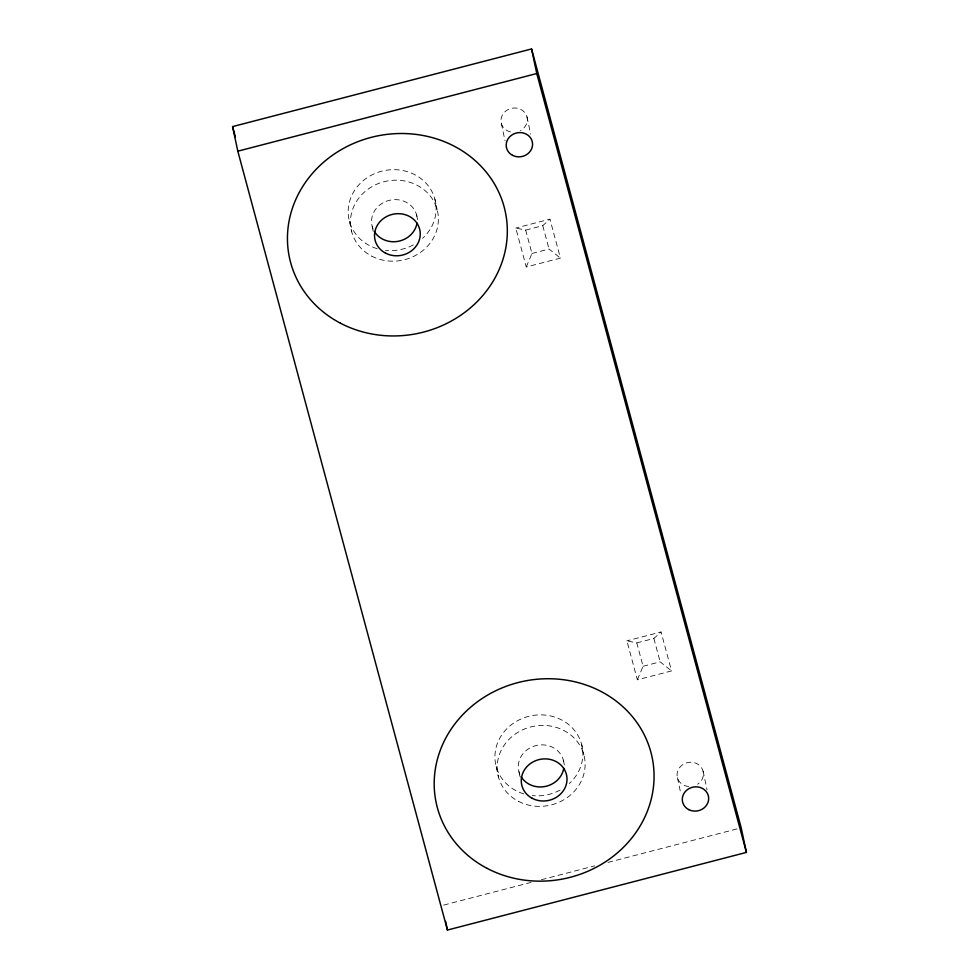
<?xml version="1.0" encoding="UTF-8"?>
<svg xmlns="http://www.w3.org/2000/svg" width="979" height="979" viewBox="0 0 979 979"><rect width="100%" height="100%" fill="white"/><g stroke="black" fill="none" stroke-linecap="round" stroke-linejoin="round"><path stroke-width="0.73" stroke-dasharray="4.89 3.67" d="M526.261 266.986L531.964 253.463L525.674 230.102L515.786 228.046L526.261 266.986L560.429 258.113L549.953 219.174L515.786 228.046M637.378 679.793L643.068 666.271L636.778 642.909L626.89 640.841L637.378 679.793L671.545 670.921L661.058 631.969L626.89 640.841M525.674 230.102L542.758 225.659L549.953 219.174M636.778 642.909L653.874 638.467L661.058 631.969M531.964 253.463L549.048 249.033L560.429 258.113M643.068 666.271L660.152 661.828L671.545 670.921M443.695 905.085L531.022 882.409M541.387 879.717L594.669 865.877M607.983 862.413L738.227 828.589M542.758 225.659L549.048 249.033M653.874 638.467L660.152 661.828M703.069 771.06L707.058 789.857M677.444 777.718L680.821 793.626M526.971 116.807L530.655 134.16M501.346 123.464L505.029 140.817M581.612 744.273L583.851 754.809M563.353 760.132L564.553 765.749M434.872 199.055L437.111 209.592M416.613 214.915L417.8 220.532M518.931 771.66L520.13 777.277M496.194 766.447L498.433 776.983M372.191 226.455L373.378 232.072M349.454 221.242L351.694 231.778M519.837 774.254A22.945 20.963 -12 0 1 536.431 745.472A22.945 20.963 -12 0 1 563.99 764.195M373.085 229.049A22.945 20.963 -12 0 1 389.679 200.254A22.945 20.963 -12 0 1 417.25 218.99M523.9 793.908A44.141 40.323 -12 0 1 500.33 737.236A44.141 40.323 -12 0 1 565.654 722.331A44.141 40.323 -12 0 1 569.337 783.543M560.086 790.102A44.141 40.323 -12 0 1 532.246 795.584M377.16 248.69A44.141 40.323 -12 0 1 353.578 192.019A44.141 40.323 -12 0 1 418.902 177.126A44.141 40.323 -12 0 1 422.598 238.325M413.334 244.897A44.141 40.323 -12 0 1 385.493 250.367M510.475 131.92A13.241 12.091 -12 0 1 502.876 114.225A13.241 12.091 -12 0 1 523.679 111.41A13.241 12.091 -12 0 1 520.51 130.562M688.824 786.504A13.241 12.091 -12 0 1 678.092 770.081A13.241 12.091 -12 0 1 698.651 764.746A13.241 12.091 -12 0 1 697.586 784.228M518.356 801.275A44.141 40.323 -12 0 0 585.112 765.26A44.141 40.323 -12 0 0 519.971 731.154A44.141 40.323 -12 0 0 518.356 801.275M371.604 256.07A44.141 40.323 -12 0 0 438.372 220.055A44.141 40.323 -12 0 0 373.219 185.937A44.141 40.323 -12 0 0 371.604 256.07"/><path stroke-width="1.47" d="M232.586 126.597L531.56 48.95L741.189 827.818L746.414 852.403L447.44 930.05L237.811 151.182L232.586 126.597L235.364 136.925M237.811 151.182L536.773 73.535L531.56 48.95M536.773 73.535L746.414 852.403M445.604 921.374L447.44 930.05M563.745 768.319A22.945 20.963 -12 0 1 545.132 786.48A22.945 20.963 -12 0 1 521.097 776.714M417.005 223.102A22.945 20.963 -12 0 1 398.38 241.275A22.945 20.963 -12 0 1 374.357 231.497M532.282 798.338A22.945 20.963 -12 0 0 567 779.614A22.945 20.963 -12 0 0 533.114 761.87A22.945 20.963 -12 0 0 532.282 798.338M385.53 253.133A22.945 20.963 -12 0 0 420.248 234.397A22.945 20.963 -12 0 0 386.375 216.665A22.945 20.963 -12 0 0 385.53 253.133M340.411 323.18A110.346 100.8 -12 0 0 507.306 233.149A110.346 100.8 -12 0 0 344.437 147.866A110.346 100.8 -12 0 0 340.411 323.18M487.163 868.397A110.346 100.8 -12 0 0 654.045 778.354A110.346 100.8 -12 0 0 491.189 693.083A110.346 100.8 -12 0 0 487.163 868.397M512.543 155.331A13.241 12.091 -12 0 0 532.576 144.525A13.241 12.091 -12 0 0 513.033 134.294A13.241 12.091 -12 0 0 512.543 155.331M688.641 809.584A13.241 12.091 -12 0 0 708.674 798.778A13.241 12.091 -12 0 0 689.13 788.548A13.241 12.091 -12 0 0 688.641 809.584"/></g></svg>
